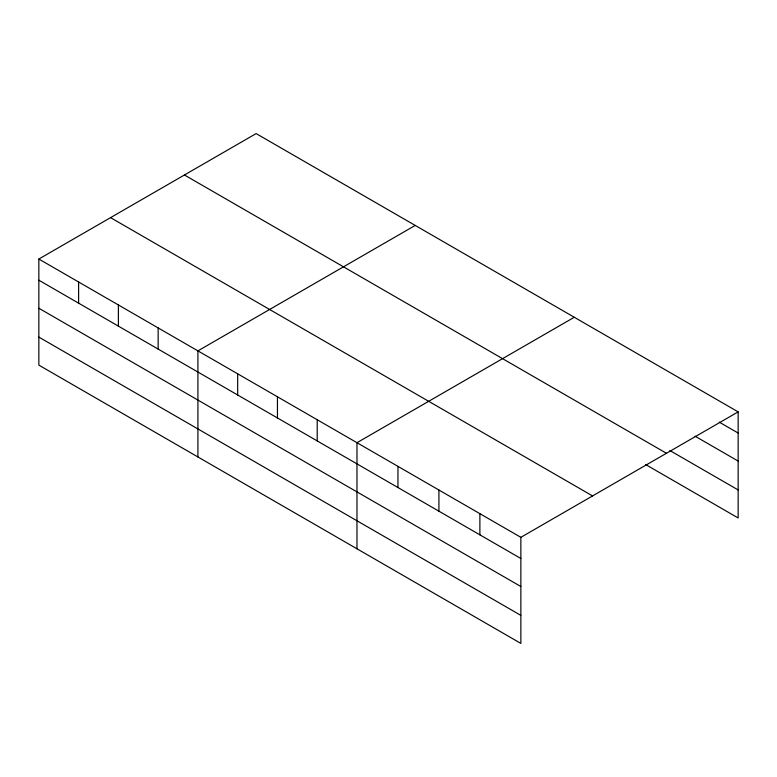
<?xml version="1.0" encoding="UTF-8"?>
<svg xmlns="http://www.w3.org/2000/svg" width="777" height="777" viewBox="0 0 777 777"><rect width="100%" height="100%" fill="white"/><g stroke="black" fill="none" stroke-linecap="round" stroke-linejoin="round"><path stroke-width="1.17" d="M38.85 259.042L520.862 537.325L520.862 643.414L38.85 365.122L38.85 259.042L256.138 133.586L738.15 411.878L738.15 517.958L645.706 464.588M415.2 225.427L197.912 350.874L197.912 456.963M574.271 317.259L356.973 442.705L356.973 548.795M520.862 537.325L738.15 411.878M719.24 422.125L738.15 433.042M695.075 436.198L738.15 461.062M669.861 450.514L738.15 489.937M184.431 174.99L666.443 453.273M110.557 217.638L592.569 495.93M38.85 280.206L520.862 558.498M38.85 308.236L520.862 586.518M38.85 337.101L520.862 615.384M479.885 513.675L479.885 534.838M438.918 490.015L438.918 511.188M397.95 466.365L397.95 487.529M317.21 419.755L317.21 440.918M277.447 396.794L277.447 417.958M237.675 373.834L237.675 394.998M158.149 327.913L158.149 349.087M118.386 304.963L118.386 326.126M78.613 282.002L78.613 303.166"/></g></svg>
